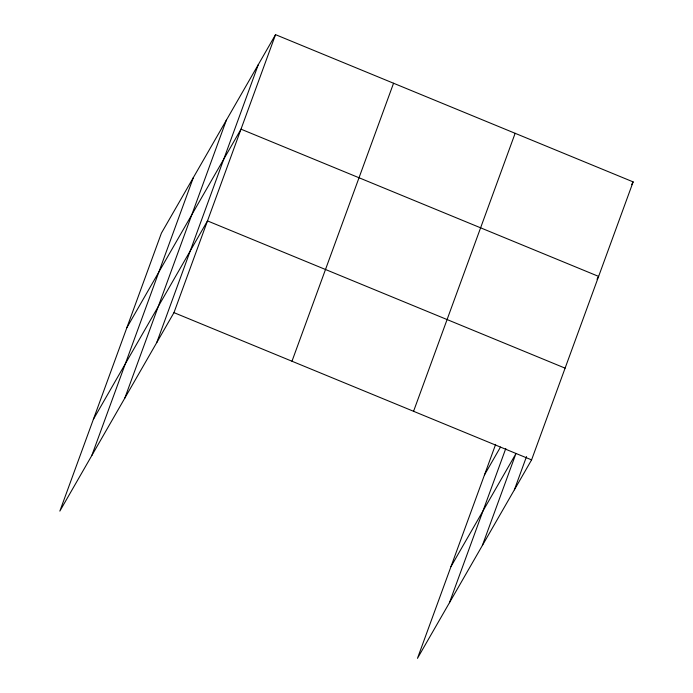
<?xml version="1.0" encoding="UTF-8"?>
<svg xmlns="http://www.w3.org/2000/svg" width="693" height="693" viewBox="0 0 693 693"><rect width="100%" height="100%" fill="white"/><g stroke="black" fill="none" stroke-linecap="round" stroke-linejoin="round"><path stroke-width="1.04" d="M91.822 455.492L193.399 177.503M124.775 398.198L226.342 120.21M156.748 342.585L258.316 64.596M275.537 34.65L161.417 233.108L59.849 511.105L173.969 312.638L275.537 34.65L633.151 181.895L531.583 459.892L417.463 658.35L495.634 444.386M291.978 361.235L393.555 83.238M413.565 411.296L515.142 133.307M449.436 602.737L505.795 448.501M482.38 545.443L515.904 453.707L450.978 566.614M514.362 489.838L526.515 456.566M126.888 327.624L241.008 129.167L598.622 276.412L597.002 279.218M93.364 419.369L207.484 220.902L565.098 368.148M631.54 184.702L633.151 181.895M484.494 474.878L500.485 447.072M173.969 312.638L531.583 459.892"/></g></svg>
